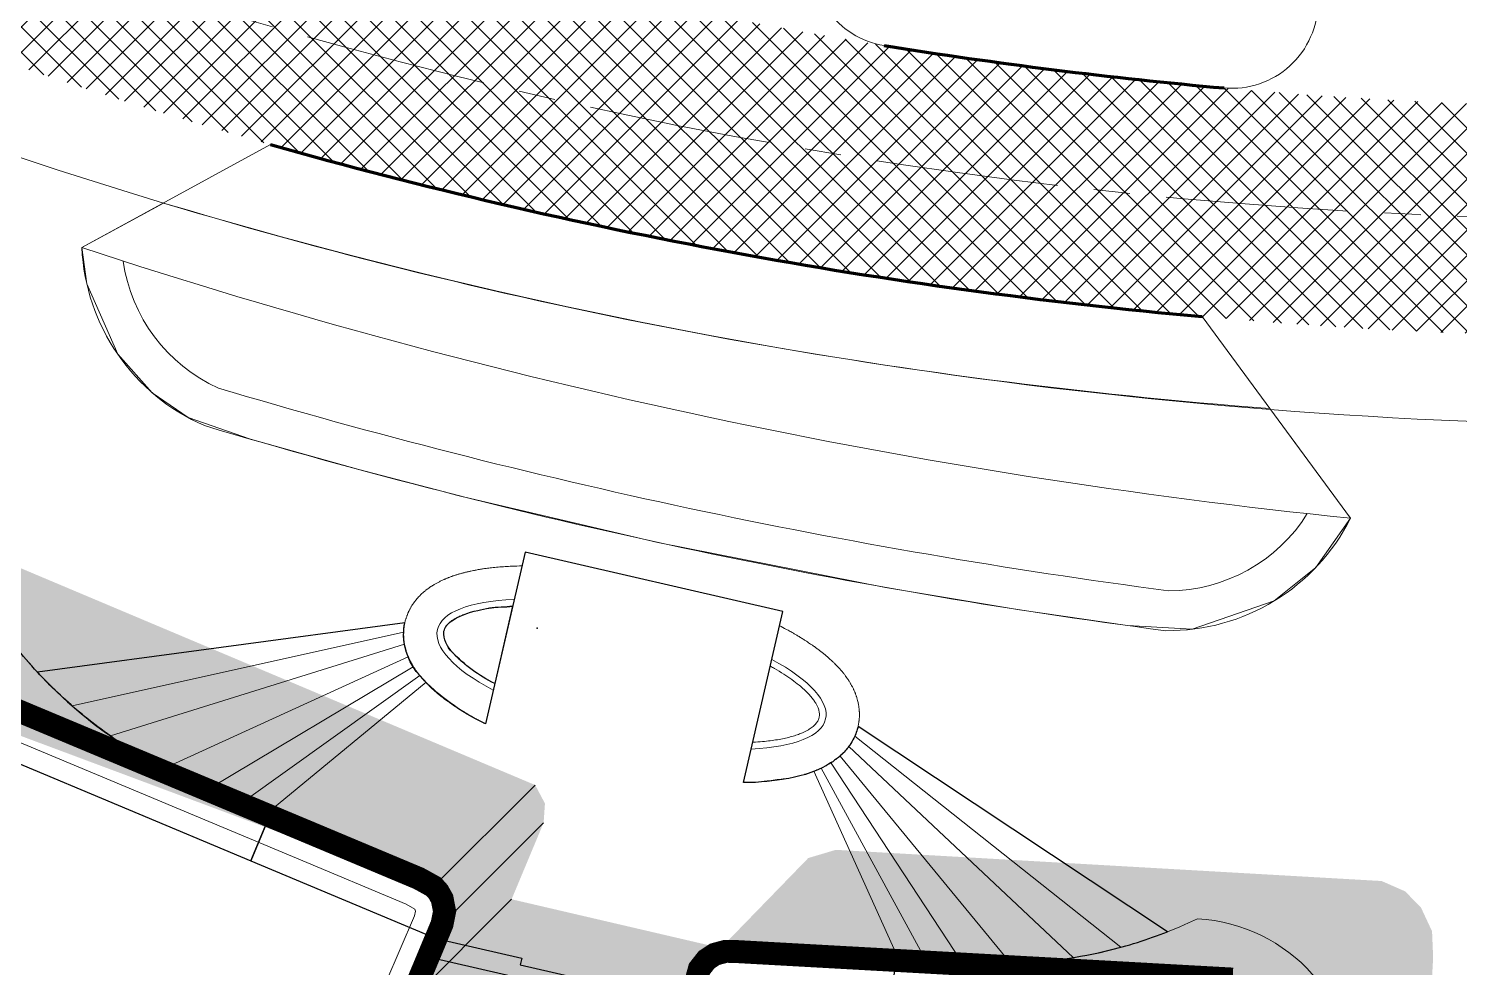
# Model space of a CAD drawing. Header units: millimetres. Extents: x 89040 to 596321, y -313033 to 2401191.
# Drawn here: x 595781.54 to 595831.39, y 1200224.22 to 1200256.94 of the extents above; entities that cross this region are included whole.
import ezdxf

# ---------------------------------------------------------------- set-up
doc = ezdxf.new("R2010")
doc.units = ezdxf.units.MM
doc.header["$MEASUREMENT"] = 0
doc.linetypes.add('CENTER', pattern=[50.8, 31.75, -6.35, 6.35, -6.35])
for name, color, linetype, lineweight in [('0-THAY2', 9, 'Continuous', 13), ('0-THAY3', 8, 'Continuous', 5), ('A210G', 6, 'Continuous', 13), ('BONGDO', 251, 'Continuous', 9), ('CONGTRINH', 7, 'Continuous', 20), ('CONGTRINH2', 30, 'Continuous', 18), ('HATCH', 8, 'Continuous', 5), ('LEDUONG', 6, 'Continuous', 20), ('LONGDUONG', 4, 'Continuous', 90), ('truc', 8, 'CENTER', 9)]:
    doc.layers.add(name, color=color, linetype=linetype, lineweight=lineweight)
doc.layers.add('DUONG NOI BO CONG TRINH', color=7, linetype='Continuous', lineweight=20, true_color=0x5e5e5e)
doc.layers.add('NOI-SUY-5', color=5, linetype='Continuous')
pattern_1 = [(45, (594650.35277, 1198136.11867), (-0.44194174, 0.44194174), []), (135, (594650.35277, 1198136.11867), (-0.44194174, -0.44194174), [])]
pattern_2 = [(45, (594650.35277, 1198136.11867), (-0.176776695, 0.176776695), []), (45, (594650.52954, 1198136.11867), (-0.176776695, 0.176776695), [0.3125, -0.0625, 0, -0.0625])]

msp = doc.modelspace()

# ---------------------------------------------------------------- hatches: boundary and pattern name
at = {"layer": 'BONGDO'}
h = msp.add_hatch(dxfattribs=at)
h.set_pattern_fill('ANSI35', color=256, style=0)
h.set_pattern_definition(pattern_2)
h.paths.add_polyline_path([(595794.829, 1200223.056), (595798.369, 1200226.596), (595799.484, 1200229.265), (595799.531, 1200229.934), (595799.19, 1200230.577), (595781.235, 1200238.147), (595779.809, 1200238.072), (595778.688, 1200237.171), (595775.835, 1200234.319), (595795.811, 1200226.858), (595796.444, 1200226.225), (595795.525, 1200225.316)])
h = msp.add_hatch(dxfattribs=at)
h.set_pattern_fill('ANSI35', color=256, style=0)
h.set_pattern_definition(pattern_2)
edge = h.paths.add_edge_path()
edge.add_line((595821.509, 1200150.21), (595825.049, 1200153.75))
edge.add_line((595825.049, 1200153.75), (595826.768, 1200184.71))
edge.add_line((595826.768, 1200184.71), (595828.265, 1200184.707))
edge.add_line((595828.265, 1200184.707), (595830.477, 1200224.563))
edge.add_line((595830.477, 1200224.563), (595830.439, 1200225.481))
edge.add_line((595830.439, 1200225.481), (595830.053, 1200226.307))
edge.add_line((595830.053, 1200226.307), (595829.501, 1200226.872))
edge.add_line((595829.501, 1200226.872), (595828.683, 1200227.232))
edge.add_line((595828.683, 1200227.232), (595809.663, 1200228.319))
edge.add_line((595809.663, 1200228.319), (595808.704, 1200228.032))
edge.add_line((595808.704, 1200228.032), (595805.449, 1200224.68))
edge.add_line((595805.449, 1200224.68), (595825.96, 1200223.332))
edge.add_line((595825.96, 1200223.332), (595826.898, 1200221.941))
edge.add_line((595826.898, 1200221.941), (595824.648, 1200181.404))
edge.add_line((595824.648, 1200181.404), (595823, 1200181.263))
edge.add_line((595823, 1200181.263), (595821.51, 1200150.235))
edge.add_line((595794.829, 1200223.056), (595798.369, 1200226.596))
edge.add_line((595798.369, 1200226.596), (595805.66, 1200224.897))
edge.add_line((595805.66, 1200224.897), (595804.779, 1200223.692))
edge.add_line((595804.779, 1200223.692), (595804.699, 1200222.247))
edge.add_line((595804.699, 1200222.247), (595804.517, 1200220.826))
edge.add_line((595804.517, 1200220.826), (595794.841, 1200223.094))
at = {"layer": 'DUONG NOI BO CONG TRINH'}
h = msp.add_hatch(dxfattribs=at)
h.set_pattern_fill('NET', color=256, scale=5, angle=45, style=0)
h.set_pattern_definition([(45, (27179.217, -3.7959), (-0.44194173824, 0.44194173824), []), (135, (27179.217, -3.7959), (-0.44194173824, -0.44194173824), [])])
h.paths.add_polyline_path([(595810.123, 1200324.61), (595818.802, 1200328.685), (595827.203, 1200327.37), (595835.494, 1200326.8), (595840.153, 1200326.791), (595843.837, 1200326.943), (595847.059, 1200327.192), (595850.902, 1200327.769), (595853.37, 1200328.893), (595855.03, 1200330.206), (595856.796, 1200332.535), (595857.598, 1200334.44), (595858.03, 1200337.348), (595857.891, 1200339.007), (595854.855, 1200346.198), (595889.036, 1200362.802), (595889.625, 1200361.584), (595891.119, 1200358.5), (595892.917, 1200355.921), (595895.26, 1200354.119), (595896.965, 1200353.369), (595898.503, 1200352.99), (595901.551, 1200352.962), (595904.467, 1200353.854), (595906.251, 1200354.96), (595908.944, 1200357.62), (595911.77, 1200360.788), (595915.395, 1200365.3), (595918.954, 1200370.336), (595921.44, 1200374.309), (595924.6, 1200380.077), (595933.106, 1200384.231), (595933.002, 1200383.359), (595933.19, 1200382.287), (595933.635, 1200381.463), (595934.155, 1200380.919), (595934.819, 1200380.623), (595932.479, 1200375.716), (595929.207, 1200369.761), (595927.618, 1200370.166), (595926.234, 1200369.828), (595925.126, 1200368.836), (595924.57, 1200367.964), (595921.499, 1200363.465), (595918.268, 1200359.227), (595915.321, 1200355.724), (595912.299, 1200352.437), (595909.522, 1200349.652), (595906.974, 1200347.275), (595905.363, 1200345.852), (595903.095, 1200342.938), (595902.19, 1200340.373), (595901.984, 1200338.358), (595902.153, 1200336.529), (595902.984, 1200333.999), (595904.046, 1200331.907), (595910.23, 1200319.036), (595920.937, 1200296.929), (595963.517, 1200209.005), (595964.859, 1200206.233), (595965.435, 1200205.255), (595967.433, 1200203.358), (595969.792, 1200202.419), (595973.137, 1200202.569), (595927.624, 1200180.423), (595930.958, 1200184.285), (595931.273, 1200187.708), (595929.936, 1200191.162), (595927.35, 1200196.502), (595906.981, 1200238.562), (595883.531, 1200286.984), (595879.829, 1200294.629), (595868.868, 1200317.263), (595867.818, 1200318.97), (595865.522, 1200321.152), (595862.63, 1200322.515), (595859.868, 1200322.904), (595856.444, 1200322.433), (595851.245, 1200321.623), (595846.743, 1200321.139), (595842.942, 1200320.886), (595837.996, 1200320.767), (595830.317, 1200321.054), (595823.012, 1200321.863), (595816.029, 1200323.137)])
edge = h.paths.add_edge_path(flags=16)
edge.add_arc((595945.729, 1200202.143), 5, 0, 360)
edge = h.paths.add_edge_path(flags=16)
edge.add_line((595892.423, 1200337.608), (595883.559, 1200355.226))
edge.add_arc((595881.772, 1200354.327), 2, 26.7099, 115.5862)
edge.add_line((595880.908, 1200356.131), (595865.119, 1200348.57))
edge.add_arc((595865.983, 1200346.766), 2, 115.5862, 205.8949)
edge.add_line((595864.183, 1200345.893), (595872.716, 1200328.317))
edge.add_arc((595874.515, 1200329.191), 2, 205.8949, 295.0033)
edge.add_line((595875.36, 1200327.378), (595891.482, 1200334.897))
edge.add_arc((595890.637, 1200336.709), 2, 295.0033, 386.7099)
edge = h.paths.add_edge_path(flags=16)
edge.add_line((595879.159, 1200320.094), (595894.891, 1200327.332))
edge.add_arc((595895.727, 1200325.515), 2, 26.5116, 114.7059, ccw=False)
edge.add_line((595897.517, 1200326.407), (595906.277, 1200308.845))
edge.add_arc((595904.488, 1200307.952), 2, -64.5442, 26.5116, ccw=False)
edge.add_line((595905.347, 1200306.146), (595889.644, 1200298.671))
edge.add_arc((595888.785, 1200300.477), 2, 206.2793, 295.4558, ccw=False)
edge.add_line((595886.991, 1200299.591), (595878.202, 1200317.391))
edge.add_arc((595879.995, 1200318.277), 2, 114.7059, 206.2793, ccw=False)
edge = h.paths.add_edge_path(flags=16)
edge.add_line((595921.213, 1200277.785), (595911.236, 1200297.638))
edge.add_arc((595909.449, 1200296.74), 2, 26.6809, 116.4493)
edge.add_line((595908.558, 1200298.531), (595893.203, 1200290.892))
edge.add_arc((595894.094, 1200289.101), 2, 116.4493, 205.2287)
edge.add_line((595892.285, 1200288.249), (595901.549, 1200268.587))
edge.add_arc((595903.358, 1200269.439), 2, 205.2287, 294.8669)
edge.add_line((595904.199, 1200267.625), (595920.267, 1200275.072))
edge.add_arc((595919.426, 1200276.886), 2, 294.8669, 386.6809)
edge = h.paths.add_edge_path(flags=16)
edge.add_line((595907.688, 1200260.473), (595923.532, 1200267.971))
edge.add_arc((595924.388, 1200266.164), 2, 26.0815, 115.3259, ccw=False)
edge.add_line((595926.184, 1200267.043), (595934.847, 1200249.346))
edge.add_arc((595933.051, 1200248.466), 2, -63.6024, 26.0815, ccw=False)
edge.add_line((595933.94, 1200246.675), (595918.199, 1200238.862))
edge.add_arc((595917.31, 1200240.653), 2, 205.9534, 296.3976, ccw=False)
edge.add_line((595915.512, 1200239.778), (595906.745, 1200257.79))
edge.add_arc((595908.543, 1200258.665), 2, 115.3259, 205.9534, ccw=False)
edge = h.paths.add_edge_path(flags=16)
edge.add_line((595933.103, 1200237.062), (595937.393, 1200239.028))
edge.add_arc((595938.226, 1200237.21), 2, 25.4103, 114.6148, ccw=False)
edge.add_line((595940.032, 1200238.068), (595944.468, 1200228.732))
edge.add_arc((595942.661, 1200227.873), 2, -65.4777, 25.4103, ccw=False)
edge.add_line((595943.491, 1200226.054), (595939.281, 1200224.133))
edge.add_arc((595938.451, 1200225.953), 2, 205.9177, 294.5223, ccw=False)
edge.add_line((595936.652, 1200225.079), (595932.137, 1200234.37))
edge.add_arc((595933.936, 1200235.244), 2, 114.6148, 205.9177, ccw=False)
edge = h.paths.add_edge_path(flags=16)
edge.add_line((595921.467, 1200231.72), (595925.892, 1200233.76))
edge.add_arc((595926.73, 1200231.944), 2, 25.3193, 114.7605, ccw=False)
edge.add_line((595928.537, 1200232.8), (595932.962, 1200223.448))
edge.add_arc((595931.154, 1200222.592), 2, -65.3469, 25.3193, ccw=False)
edge.add_line((595931.988, 1200220.775), (595927.736, 1200218.823))
edge.add_arc((595926.902, 1200220.641), 2, 206.3968, 294.6531, ccw=False)
edge.add_line((595925.111, 1200219.752), (595920.513, 1200229.014))
edge.add_arc((595922.305, 1200229.904), 2, 114.7605, 206.3968, ccw=False)
h = msp.add_hatch(dxfattribs=at)
h.set_pattern_fill('NET', color=256, scale=5, angle=45, style=0)
h.set_pattern_definition(pattern_1)
h.paths.add_polyline_path([(595890.15, 1200253.917, -0.369483), (595902.066, 1200248.71), (595889.687, 1200274.272, -0.468839), (595883.337, 1200260.271, -0.232887), (595736.031, 1200288.479), (595728, 1200284.577, 0.246189)])
h = msp.add_hatch(dxfattribs=at)
h.set_pattern_fill('NET', color=256, scale=5, angle=45, style=0)
h.set_pattern_definition(pattern_1)
edge = h.paths.add_edge_path()
edge.add_line((596165.353, 1200245.768), (596040.362, 1200181.43))
edge.add_line((596040.362, 1200181.43), (595974.446, 1200149.661))
edge.add_line((595974.446, 1200149.661), (595887.294, 1200108.94))
edge.add_line((595887.294, 1200108.94), (595863.942, 1200113.354))
edge.add_arc((595864.358, 1200115.292), 1.983, 257.8778, 442.3412)
edge.add_arc((595864.734, 1200222.915), 105.657, 262.27893, 269.9396, ccw=False)
edge.add_arc((596216.067, 1202243.378), 2156.369, 258.34308, 260.240612, ccw=False)
edge.add_arc((595818.463, 1200314.059), 186.507, 243.92541, 258.2148, ccw=False)
edge.add_arc((595793.604, 1200256.652), 124.05, 222.23891, 242.58416, ccw=False)
edge.add_arc((595887.008, 1200328.605), 241.757, 211.50089, 219.98234, ccw=False)
edge.add_line((595680.878, 1200202.284), (595666.761, 1200228.393))
edge.add_line((595666.761, 1200228.393), (595664.496, 1200232.804))
edge.add_arc((595663.597, 1200232.341), 1.011, 27.2289, 110.4667)
edge.add_line((595663.244, 1200233.288), (595673.382, 1200238.483))
edge.add_line((595673.382, 1200238.483), (595688.196, 1200210.579))
edge.add_arc((595803.576, 1200269.622), 129.609, 207.10039, 242.78015)
edge.add_arc((595807.447, 1200286.971), 146.876, 244.5331, 253.6876)
edge.add_arc((595845.587, 1200416.237), 281.651, 253.62705, 259.19977)
edge.add_arc((597202.606, 1207447.901), 7443.061, 259.0816023, 259.4924602)
edge.add_arc((595864.27, 1200224.18), 96.42, 258.6246, 286.48635)
edge.add_line((595891.633, 1200131.723), (595943.935, 1200152.671))
edge.add_line((595943.935, 1200152.671), (595986.407, 1200170.83))
edge.add_line((595986.407, 1200170.83), (596070.225, 1200211.993))
edge.add_line((596070.225, 1200211.993), (596143.05, 1200249.769))
edge.add_line((596143.05, 1200249.769), (596153.195, 1200255.031))
edge.add_arc((596124.823, 1200204.218), 58.198, 45.7107, 60.82278, ccw=False)
h = msp.add_hatch(dxfattribs=at)
h.set_pattern_fill('NET', color=256, scale=5, angle=45, style=0)
h.set_pattern_definition(pattern_1)
edge = h.paths.add_edge_path()
edge.add_line((595482.027, 1199936.586), (595489.812, 1199920.147))
edge.add_line((595489.812, 1199920.147), (595729.287, 1200033.558))
edge.add_line((595729.287, 1200033.558), (595855.807, 1200094.029))
edge.add_line((595855.807, 1200094.029), (595831.679, 1200098.08))
edge.add_line((595831.679, 1200098.08), (595523.415, 1199952.141))
edge.add_line((595523.415, 1199952.141), (595523.415, 1199952.141))
edge.add_line((595523.415, 1199952.141), (595541.15, 1199975.832))
edge.add_arc((594769.544, 1200489.235), 926.8, 326.361422, 329.116358)
edge.add_arc((595649.456, 1199996.741), 86.169, 139.50031, 168.77722, ccw=False)
edge.add_arc((595652.487, 1199986.612), 95.225, 115.6438, 136.04839, ccw=False)
edge.add_arc((596046.758, 1199057.649), 1104.301, 110.896132, 113.225474, ccw=False)
edge.add_arc((595625.821, 1200164.41), 79.819, 289.81722, 314.50721)
edge.add_arc((595653.847, 1200130.479), 36.174, 320.535, 382.7546)
edge.add_arc((594454.755, 1199577.25), 1356.714, 24.713664, 27.902559)
edge.add_line((595653.744, 1200212.151), (595647.595, 1200224.121))
edge.add_line((595647.595, 1200224.121), (595647.017, 1200224.698))
edge.add_line((595647.017, 1200224.698), (595637.799, 1200220.211))
edge.add_line((595637.799, 1200220.211), (595651.777, 1200193.001))
edge.add_line((595651.777, 1200193.001), (595675.307, 1200146.414))
edge.add_arc((595651.089, 1200130.99), 28.713, -73.8459, 32.4921, ccw=False)
edge.add_arc((595526.663, 1200367.983), 295.858, 287.33368, 296.58726, ccw=False)
edge.add_arc((595652.858, 1199985.861), 106.713, 110.88835, 154.93054)
edge.add_line((595556.198, 1200031.078), (595534.445, 1199989.519))
edge.add_arc((595437.638, 1200033.165), 106.192, 305.29908, 335.73176, ccw=False)
edge.add_arc((595117.459, 1200580.433), 739.897, 299.520029, 301.042044, ccw=False)

# ---------------------------------------------------------------- linework, layer by layer
at = {"layer": '0-THAY2'}
for centre, radius, start, end in [((595793.725, 1200245.525), 16.199, 218.7202, 256.8564), ((595815.329, 1200240.552), 16.199, 257.2169, 295.3531), ((595821.944, 1200220.123), 5.8, 356.8227, 86.8227)]:
    msp.add_arc(centre, radius, start, end, dxfattribs=at)
at = {"layer": '0-THAY2', "color": 5, "extrusion": (0, 0, -1)}
for start_param, end_param in [(5.431728, 7.134643), (8.58853, 10.261026)]:
    msp.add_ellipse((595802.547, 1200234.436), major_axis=(-6.763, 1.557), ratio=0.311152, start_param=start_param, end_param=end_param, dxfattribs=at)
at = {"layer": '0-THAY2', "color": 5}
for points, knots in [([(595797.458, 1200232.711), (595797.451, 1200232.715), (595797.444, 1200232.718), (595797.392, 1200232.745), (595797.348, 1200232.767), (595797.259, 1200232.814), (595797.213, 1200232.838), (595797.124, 1200232.886), (595797.08, 1200232.91), (595796.991, 1200232.959), (595796.947, 1200232.984), (595796.86, 1200233.034), (595796.816, 1200233.059), (595796.731, 1200233.11), (595796.689, 1200233.135), (595796.607, 1200233.186), (595796.566, 1200233.211), (595796.445, 1200233.288), (595796.366, 1200233.34), (595796.265, 1200233.41), (595796.241, 1200233.426), (595796.197, 1200233.457), (595796.178, 1200233.471), (595796.139, 1200233.498), (595796.12, 1200233.512), (595796.079, 1200233.542), (595796.057, 1200233.558), (595796.017, 1200233.589), (595795.998, 1200233.603), (595795.947, 1200233.642), (595795.915, 1200233.667), (595795.867, 1200233.706), (595795.851, 1200233.719), (595795.824, 1200233.741), (595795.812, 1200233.75), (595795.79, 1200233.768), (595795.779, 1200233.777), (595795.747, 1200233.805), (595795.725, 1200233.824), (595795.691, 1200233.853), (595795.678, 1200233.864), (595795.655, 1200233.885), (595795.644, 1200233.894), (595795.623, 1200233.913), (595795.613, 1200233.923), (595795.582, 1200233.951), (595795.561, 1200233.97), (595795.529, 1200234.001), (595795.518, 1200234.012), (595795.495, 1200234.034), (595795.483, 1200234.045), (595795.449, 1200234.079), (595795.426, 1200234.102), (595795.395, 1200234.134), (595795.386, 1200234.144), (595795.369, 1200234.162), (595795.36, 1200234.172), (595795.334, 1200234.2), (595795.316, 1200234.219), (595795.288, 1200234.25), (595795.277, 1200234.263), (595795.255, 1200234.288), (595795.245, 1200234.3), (595795.222, 1200234.327), (595795.209, 1200234.342), (595795.19, 1200234.366), (595795.183, 1200234.375), (595795.16, 1200234.402), (595795.146, 1200234.421), (595795.117, 1200234.459), (595795.102, 1200234.478), (595795.076, 1200234.513), (595795.065, 1200234.529), (595795.043, 1200234.56), (595795.032, 1200234.576), (595795.011, 1200234.606), (595795.002, 1200234.62), (595794.983, 1200234.649), (595794.974, 1200234.663), (595794.957, 1200234.691), (595794.948, 1200234.705), (595794.933, 1200234.73), (595794.927, 1200234.74), (595794.914, 1200234.762), (595794.908, 1200234.773), (595794.889, 1200234.806), (595794.877, 1200234.828), (595794.861, 1200234.858), (595794.857, 1200234.865), (595794.849, 1200234.881), (595794.845, 1200234.888), (595794.834, 1200234.911), (595794.826, 1200234.927), (595794.811, 1200234.958), (595794.804, 1200234.974), (595794.789, 1200235.006), (595794.782, 1200235.023), (595794.769, 1200235.053), (595794.764, 1200235.067), (595794.752, 1200235.095), (595794.747, 1200235.109), (595794.735, 1200235.141), (595794.728, 1200235.159), (595794.717, 1200235.191), (595794.712, 1200235.206), (595794.703, 1200235.235), (595794.698, 1200235.249), (595794.685, 1200235.293), (595794.677, 1200235.323), (595794.661, 1200235.383), (595794.654, 1200235.413), (595794.642, 1200235.474), (595794.636, 1200235.506), (595794.629, 1200235.548), (595794.628, 1200235.558), (595794.624, 1200235.58), (595794.623, 1200235.591), (595794.62, 1200235.615), (595794.618, 1200235.628), (595794.616, 1200235.653), (595794.615, 1200235.663), (595794.613, 1200235.685), (595794.612, 1200235.696), (595794.611, 1200235.72), (595794.61, 1200235.733), (595794.609, 1200235.757), (595794.608, 1200235.768), (595794.607, 1200235.805), (595794.607, 1200235.831), (595794.607, 1200235.869), (595794.607, 1200235.881), (595794.608, 1200235.905), (595794.608, 1200235.917), (595794.61, 1200235.94), (595794.61, 1200235.952), (595794.612, 1200235.976), (595794.613, 1200235.988), (595794.615, 1200236.011), (595794.616, 1200236.023), (595794.619, 1200236.047), (595794.62, 1200236.059), (595794.623, 1200236.08), (595794.624, 1200236.088), (595794.626, 1200236.105), (595794.627, 1200236.113), (595794.631, 1200236.138), (595794.634, 1200236.155), (595794.638, 1200236.179), (595794.64, 1200236.186), (595794.642, 1200236.199), (595794.643, 1200236.205), (595794.646, 1200236.217), (595794.647, 1200236.223), (595794.65, 1200236.237), (595794.652, 1200236.245), (595794.654, 1200236.253), (595794.657, 1200236.269), (595794.661, 1200236.285), (595794.671, 1200236.321), (595794.676, 1200236.341), (595794.684, 1200236.369), (595794.687, 1200236.377), (595794.692, 1200236.392), (595794.694, 1200236.4), (595794.702, 1200236.424), (595794.707, 1200236.439), (595794.717, 1200236.466), (595794.721, 1200236.478), (595794.735, 1200236.514), (595794.744, 1200236.538), (595794.758, 1200236.571), (595794.763, 1200236.581), (595794.772, 1200236.602), (595794.776, 1200236.612), (595794.791, 1200236.642), (595794.8, 1200236.662), (595794.817, 1200236.695), (595794.825, 1200236.709), (595794.839, 1200236.736), (595794.847, 1200236.749), (595794.86, 1200236.773), (595794.866, 1200236.782), (595794.887, 1200236.817), (595794.902, 1200236.842), (595794.925, 1200236.877), (595794.933, 1200236.887), (595794.947, 1200236.908), (595794.954, 1200236.919), (595794.977, 1200236.95), (595794.992, 1200236.97), (595795.019, 1200237.005), (595795.032, 1200237.021), (595795.081, 1200237.081), (595795.12, 1200237.123), (595795.172, 1200237.177), (595795.185, 1200237.19), (595795.214, 1200237.218), (595795.23, 1200237.234), (595795.262, 1200237.263), (595795.278, 1200237.278), (595795.308, 1200237.304), (595795.32, 1200237.314), (595795.344, 1200237.334), (595795.354, 1200237.342), (595795.375, 1200237.359), (595795.386, 1200237.368), (595795.406, 1200237.383), (595795.415, 1200237.391), (595795.444, 1200237.412), (595795.463, 1200237.426), (595795.495, 1200237.449), (595795.508, 1200237.458), (595795.534, 1200237.476), (595795.547, 1200237.485), (595795.569, 1200237.5), (595795.579, 1200237.506), (595795.598, 1200237.518), (595795.607, 1200237.524), (595795.635, 1200237.542), (595795.654, 1200237.553), (595795.702, 1200237.582), (595795.731, 1200237.598), (595795.776, 1200237.623), (595795.791, 1200237.631), (595795.822, 1200237.647), (595795.837, 1200237.655), (595795.87, 1200237.672), (595795.888, 1200237.681), (595795.942, 1200237.707), (595795.978, 1200237.724), (595796.027, 1200237.746), (595796.039, 1200237.751), (595796.064, 1200237.762), (595796.076, 1200237.767), (595796.104, 1200237.779), (595796.12, 1200237.785), (595796.149, 1200237.797), (595796.161, 1200237.802), (595796.187, 1200237.812), (595796.2, 1200237.817), (595796.23, 1200237.828), (595796.247, 1200237.834), (595796.277, 1200237.845), (595796.291, 1200237.85), (595796.319, 1200237.86), (595796.333, 1200237.865), (595796.364, 1200237.875), (595796.382, 1200237.881), (595796.412, 1200237.891), (595796.426, 1200237.896), (595796.452, 1200237.904), (595796.466, 1200237.908), (595796.497, 1200237.918), (595796.515, 1200237.923), (595796.55, 1200237.934), (595796.566, 1200237.938), (595796.598, 1200237.947), (595796.615, 1200237.952), (595796.649, 1200237.961), (595796.667, 1200237.966), (595796.703, 1200237.976), (595796.722, 1200237.98), (595796.777, 1200237.994), (595796.813, 1200238.003), (595796.867, 1200238.015), (595796.883, 1200238.019), (595796.915, 1200238.026), (595796.931, 1200238.03), (595796.979, 1200238.04), (595797.012, 1200238.047), (595797.064, 1200238.057), (595797.084, 1200238.061), (595797.124, 1200238.068), (595797.144, 1200238.072), (595797.192, 1200238.08), (595797.22, 1200238.085), (595797.271, 1200238.094), (595797.293, 1200238.097), (595797.338, 1200238.104), (595797.36, 1200238.108), (595797.414, 1200238.116), (595797.446, 1200238.12), (595797.542, 1200238.133), (595797.606, 1200238.141), (595797.71, 1200238.153), (595797.748, 1200238.157), (595797.825, 1200238.165), (595797.864, 1200238.168), (595797.982, 1200238.179), (595798.061, 1200238.185), (595798.221, 1200238.195), (595798.302, 1200238.199), (595798.496, 1200238.207), (595798.609, 1200238.211), (595798.724, 1200238.212)], [5.379945, 5.379945, 5.379945, 5.379945, 5.383863, 5.383863, 5.408174, 5.408174, 5.433545, 5.433545, 5.458915, 5.458915, 5.484827, 5.484827, 5.510739, 5.510739, 5.536394, 5.536394, 5.562049, 5.562049, 5.613359, 5.613359, 5.629581, 5.629581, 5.642876, 5.642876, 5.65617, 5.65617, 5.671668, 5.671668, 5.68496, 5.68496, 5.708614, 5.708614, 5.72056, 5.72056, 5.728949, 5.728949, 5.737339, 5.737339, 5.754118, 5.754118, 5.764102, 5.764102, 5.772513, 5.772513, 5.780923, 5.780923, 5.797744, 5.797744, 5.807454, 5.807454, 5.817163, 5.817163, 5.836581, 5.836581, 5.844404, 5.844404, 5.852227, 5.852227, 5.867873, 5.867873, 5.878029, 5.878029, 5.888185, 5.888185, 5.899807, 5.899807, 5.907028, 5.907028, 5.92147, 5.92147, 5.936275, 5.936275, 5.94805, 5.94805, 5.959826, 5.959826, 5.970144, 5.970144, 5.980463, 5.980463, 5.990251, 5.990251, 5.9978, 5.9978, 6.005349, 6.005349, 6.020447, 6.020447, 6.025508, 6.025508, 6.03057, 6.03057, 6.040693, 6.040693, 6.051056, 6.051056, 6.06142, 6.06142, 6.070162, 6.070162, 6.078905, 6.078905, 6.089736, 6.089736, 6.098309, 6.098309, 6.106882, 6.106882, 6.124029, 6.124029, 6.141175, 6.141175, 6.158321, 6.158321, 6.164159, 6.164159, 6.169996, 6.169996, 6.177199, 6.177199, 6.182923, 6.182923, 6.188646, 6.188646, 6.195521, 6.195521, 6.201323, 6.201323, 6.215029, 6.215029, 6.221127, 6.221127, 6.227226, 6.227226, 6.233366, 6.233366, 6.239452, 6.239452, 6.245538, 6.245538, 6.251799, 6.251799, 6.256102, 6.256102, 6.260404, 6.260404, 6.269009, 6.269009, 6.272879, 6.272879, 6.275921, 6.275921, 6.278964, 6.278964, 6.283185, 6.283185, 6.283185, 6.291562, 6.291562, 6.302188, 6.302188, 6.30637, 6.30637, 6.310551, 6.310551, 6.318914, 6.318914, 6.325429, 6.325429, 6.338476, 6.338476, 6.344232, 6.344232, 6.349989, 6.349989, 6.361502, 6.361502, 6.369601, 6.369601, 6.3777, 6.3777, 6.383704, 6.383704, 6.399178, 6.399178, 6.406062, 6.406062, 6.412945, 6.412945, 6.426713, 6.426713, 6.437417, 6.437417, 6.469568, 6.469568, 6.479963, 6.479963, 6.492535, 6.492535, 6.505215, 6.505215, 6.515071, 6.515071, 6.522957, 6.522957, 6.530843, 6.530843, 6.537907, 6.537907, 6.552035, 6.552035, 6.56151, 6.56151, 6.570985, 6.570985, 6.57769, 6.57769, 6.584395, 6.584395, 6.597805, 6.597805, 6.618313, 6.618313, 6.62891, 6.62891, 6.639507, 6.639507, 6.651715, 6.651715, 6.676131, 6.676131, 6.684349, 6.684349, 6.692567, 6.692567, 6.702985, 6.702985, 6.711419, 6.711419, 6.719854, 6.719854, 6.730791, 6.730791, 6.739711, 6.739711, 6.74863, 6.74863, 6.759723, 6.759723, 6.768146, 6.768146, 6.77657, 6.77657, 6.787871, 6.787871, 6.797908, 6.797908, 6.807944, 6.807944, 6.819023, 6.819023, 6.830102, 6.830102, 6.852259, 6.852259, 6.861783, 6.861783, 6.871306, 6.871306, 6.890353, 6.890353, 6.901772, 6.901772, 6.91319, 6.91319, 6.929318, 6.929318, 6.9419, 6.9419, 6.954481, 6.954481, 6.972032, 6.972032, 7.007133, 7.007133, 7.027689, 7.027689, 7.048245, 7.048245, 7.089357, 7.089357, 7.130469, 7.130469, 7.186425, 7.186425, 7.186425, 7.186425]), ([(595797.781, 1200234.113), (595797.674, 1200234.171), (595797.572, 1200234.23), (595797.359, 1200234.356), (595797.251, 1200234.424), (595797.046, 1200234.56), (595796.95, 1200234.628), (595796.788, 1200234.75), (595796.72, 1200234.805), (595796.593, 1200234.913), (595796.534, 1200234.966), (595796.425, 1200235.071), (595796.375, 1200235.123), (595796.295, 1200235.213), (595796.263, 1200235.252), (595796.205, 1200235.327), (595796.178, 1200235.365), (595796.131, 1200235.437), (595796.111, 1200235.472), (595796.079, 1200235.533), (595796.066, 1200235.56), (595796.045, 1200235.611), (595796.036, 1200235.636), (595796.021, 1200235.684), (595796.015, 1200235.707), (595796.006, 1200235.752), (595796.003, 1200235.774), (595795.999, 1200235.812), (595795.999, 1200235.829), (595795.999, 1200235.861), (595796, 1200235.877), (595796.004, 1200235.909), (595796.006, 1200235.924), (595796.01, 1200235.94), (595796.01, 1200235.94), (595796.01, 1200235.941), (595796.014, 1200235.957), (595796.019, 1200235.973), (595796.03, 1200236.006), (595796.037, 1200236.022), (595796.053, 1200236.054), (595796.062, 1200236.071), (595796.082, 1200236.103), (595796.094, 1200236.119), (595796.119, 1200236.152), (595796.133, 1200236.168), (595796.164, 1200236.201), (595796.181, 1200236.218), (595796.218, 1200236.251), (595796.238, 1200236.267), (595796.28, 1200236.3), (595796.303, 1200236.316), (595796.352, 1200236.348), (595796.378, 1200236.364), (595796.432, 1200236.396), (595796.461, 1200236.411), (595796.535, 1200236.448), (595796.581, 1200236.469), (595796.68, 1200236.51), (595796.732, 1200236.53), (595796.843, 1200236.568), (595796.901, 1200236.586), (595797.022, 1200236.621), (595797.086, 1200236.637), (595797.218, 1200236.668), (595797.287, 1200236.682), (595797.429, 1200236.709), (595797.503, 1200236.722), (595797.691, 1200236.75), (595797.809, 1200236.764), (595798.054, 1200236.789), (595798.181, 1200236.798), (595798.342, 1200236.807), (595798.372, 1200236.809), (595798.401, 1200236.81)], [5.443743, 5.443743, 5.443743, 5.443743, 5.513158, 5.513158, 5.593932, 5.593932, 5.674707, 5.674707, 5.740209, 5.740209, 5.805712, 5.805712, 5.871214, 5.871214, 5.921791, 5.921791, 5.972368, 5.972368, 6.022945, 6.022945, 6.062989, 6.062989, 6.103032, 6.103032, 6.143076, 6.143076, 6.18312, 6.18312, 6.216066, 6.216066, 6.249012, 6.249012, 6.281958, 6.281958, 6.283185, 6.283185, 6.283185, 6.319145, 6.319145, 6.355104, 6.355104, 6.391064, 6.391064, 6.427024, 6.427024, 6.462983, 6.462983, 6.498943, 6.498943, 6.534902, 6.534902, 6.570862, 6.570862, 6.606821, 6.606821, 6.642781, 6.642781, 6.69442, 6.69442, 6.746059, 6.746059, 6.797698, 6.797698, 6.849337, 6.849337, 6.900976, 6.900976, 6.952615, 6.952615, 7.029043, 7.029043, 7.10547, 7.10547, 7.122628, 7.122628, 7.122628, 7.122628]), ([(595807.709, 1200236.124), (595807.724, 1200236.116), (595807.74, 1200236.108), (595807.839, 1200236.057), (595807.921, 1200236.013), (595808.049, 1200235.943), (595808.096, 1200235.917), (595808.173, 1200235.873), (595808.203, 1200235.856), (595808.264, 1200235.821), (595808.294, 1200235.803), (595808.363, 1200235.762), (595808.402, 1200235.739), (595808.478, 1200235.692), (595808.516, 1200235.668), (595808.585, 1200235.625), (595808.615, 1200235.605), (595808.669, 1200235.57), (595808.693, 1200235.554), (595808.741, 1200235.523), (595808.764, 1200235.507), (595808.814, 1200235.473), (595808.841, 1200235.454), (595808.884, 1200235.424), (595808.901, 1200235.412), (595808.935, 1200235.388), (595808.952, 1200235.376), (595809.002, 1200235.339), (595809.035, 1200235.315), (595809.083, 1200235.279), (595809.098, 1200235.268), (595809.128, 1200235.245), (595809.143, 1200235.233), (595809.187, 1200235.199), (595809.216, 1200235.176), (595809.257, 1200235.142), (595809.27, 1200235.131), (595809.296, 1200235.11), (595809.309, 1200235.099), (595809.348, 1200235.067), (595809.373, 1200235.045), (595809.415, 1200235.009), (595809.432, 1200234.994), (595809.465, 1200234.964), (595809.482, 1200234.949), (595809.515, 1200234.918), (595809.532, 1200234.903), (595809.559, 1200234.877), (595809.57, 1200234.866), (595809.592, 1200234.845), (595809.603, 1200234.834), (595809.636, 1200234.802), (595809.657, 1200234.781), (595809.686, 1200234.751), (595809.693, 1200234.744), (595809.708, 1200234.728), (595809.715, 1200234.721), (595809.737, 1200234.698), (595809.751, 1200234.682), (595809.775, 1200234.656), (595809.785, 1200234.646), (595809.802, 1200234.626), (595809.809, 1200234.618), (595809.824, 1200234.601), (595809.832, 1200234.592), (595809.854, 1200234.566), (595809.869, 1200234.549), (595809.892, 1200234.522), (595809.899, 1200234.512), (595809.913, 1200234.496), (595809.918, 1200234.489), (595809.929, 1200234.475), (595809.935, 1200234.468), (595809.951, 1200234.448), (595809.962, 1200234.434), (595809.981, 1200234.409), (595809.989, 1200234.398), (595810.003, 1200234.379), (595810.008, 1200234.372), (595810.019, 1200234.357), (595810.025, 1200234.349), (595810.041, 1200234.326), (595810.052, 1200234.311), (595810.069, 1200234.286), (595810.075, 1200234.277), (595810.089, 1200234.256), (595810.096, 1200234.246), (595810.11, 1200234.224), (595810.117, 1200234.213), (595810.132, 1200234.189), (595810.14, 1200234.177), (595810.156, 1200234.151), (595810.163, 1200234.138), (595810.178, 1200234.113), (595810.186, 1200234.1), (595810.201, 1200234.073), (595810.208, 1200234.06), (595810.22, 1200234.039), (595810.224, 1200234.031), (595810.236, 1200234.007), (595810.245, 1200233.992), (595810.261, 1200233.96), (595810.269, 1200233.944), (595810.282, 1200233.916), (595810.287, 1200233.904), (595810.298, 1200233.88), (595810.304, 1200233.868), (595810.315, 1200233.842), (595810.321, 1200233.827), (595810.332, 1200233.802), (595810.336, 1200233.791), (595810.345, 1200233.769), (595810.349, 1200233.759), (595810.359, 1200233.732), (595810.365, 1200233.716), (595810.375, 1200233.686), (595810.38, 1200233.672), (595810.389, 1200233.643), (595810.394, 1200233.629), (595810.407, 1200233.586), (595810.415, 1200233.557), (595810.429, 1200233.505), (595810.434, 1200233.482), (595810.444, 1200233.438), (595810.449, 1200233.417), (595810.457, 1200233.375), (595810.46, 1200233.354), (595810.467, 1200233.312), (595810.47, 1200233.291), (595810.474, 1200233.256), (595810.476, 1200233.242), (595810.478, 1200233.218), (595810.479, 1200233.207), (595810.481, 1200233.184), (595810.482, 1200233.173), (595810.484, 1200233.15), (595810.484, 1200233.137), (595810.485, 1200233.116), (595810.486, 1200233.108), (595810.486, 1200233.091), (595810.487, 1200233.083), (595810.487, 1200233.058), (595810.487, 1200233.042), (595810.487, 1200233.011), (595810.487, 1200232.996), (595810.486, 1200232.967), (595810.486, 1200232.952), (595810.483, 1200232.909), (595810.481, 1200232.879), (595810.477, 1200232.837), (595810.475, 1200232.824), (595810.473, 1200232.803), (595810.472, 1200232.794), (595810.47, 1200232.779), (595810.469, 1200232.771), (595810.466, 1200232.756), (595810.465, 1200232.749), (595810.462, 1200232.727), (595810.459, 1200232.712), (595810.455, 1200232.689), (595810.453, 1200232.68), (595810.448, 1200232.655), (595810.445, 1200232.638), (595810.437, 1200232.605), (595810.433, 1200232.588), (595810.427, 1200232.564), (595810.425, 1200232.556), (595810.42, 1200232.54), (595810.418, 1200232.533), (595810.412, 1200232.509), (595810.407, 1200232.494), (595810.399, 1200232.47), (595810.396, 1200232.461), (595810.39, 1200232.443), (595810.387, 1200232.434), (595810.378, 1200232.408), (595810.372, 1200232.39), (595810.362, 1200232.364), (595810.358, 1200232.356), (595810.348, 1200232.33), (595810.341, 1200232.313), (595810.327, 1200232.28), (595810.319, 1200232.263), (595810.306, 1200232.236), (595810.3, 1200232.224), (595810.289, 1200232.201), (595810.283, 1200232.19), (595810.273, 1200232.169), (595810.268, 1200232.16), (595810.259, 1200232.144), (595810.255, 1200232.136), (595810.246, 1200232.121), (595810.242, 1200232.113), (595810.229, 1200232.09), (595810.22, 1200232.075), (595810.206, 1200232.053), (595810.201, 1200232.044), (595810.19, 1200232.028), (595810.185, 1200232.02), (595810.17, 1200231.996), (595810.159, 1200231.981), (595810.132, 1200231.943), (595810.116, 1200231.921), (595810.087, 1200231.882), (595810.074, 1200231.866), (595810.048, 1200231.834), (595810.035, 1200231.818), (595809.983, 1200231.758), (595809.943, 1200231.715), (595809.89, 1200231.662), (595809.877, 1200231.65), (595809.851, 1200231.626), (595809.839, 1200231.614), (595809.814, 1200231.593), (595809.803, 1200231.583), (595809.78, 1200231.563), (595809.769, 1200231.554), (595809.735, 1200231.525), (595809.712, 1200231.507), (595809.674, 1200231.478), (595809.66, 1200231.467), (595809.631, 1200231.445), (595809.615, 1200231.434), (595809.589, 1200231.416), (595809.578, 1200231.408), (595809.55, 1200231.389), (595809.533, 1200231.378), (595809.507, 1200231.361), (595809.498, 1200231.355), (595809.481, 1200231.344), (595809.473, 1200231.339), (595809.457, 1200231.329), (595809.449, 1200231.324), (595809.425, 1200231.309), (595809.408, 1200231.3), (595809.377, 1200231.282), (595809.362, 1200231.273), (595809.332, 1200231.256), (595809.316, 1200231.248), (595809.271, 1200231.224), (595809.24, 1200231.208), (595809.194, 1200231.185), (595809.178, 1200231.177), (595809.147, 1200231.163), (595809.131, 1200231.155), (595809.1, 1200231.141), (595809.084, 1200231.134), (595809.055, 1200231.121), (595809.041, 1200231.115), (595809.015, 1200231.104), (595809.003, 1200231.099), (595808.979, 1200231.089), (595808.967, 1200231.084), (595808.94, 1200231.073), (595808.924, 1200231.067), (595808.896, 1200231.056), (595808.883, 1200231.051), (595808.857, 1200231.041), (595808.844, 1200231.036), (595808.814, 1200231.026), (595808.798, 1200231.02), (595808.769, 1200231.01), (595808.756, 1200231.005), (595808.732, 1200230.997), (595808.719, 1200230.993), (595808.689, 1200230.983), (595808.671, 1200230.977), (595808.64, 1200230.967), (595808.626, 1200230.963), (595808.598, 1200230.954), (595808.584, 1200230.95), (595808.552, 1200230.941), (595808.534, 1200230.935), (595808.503, 1200230.927), (595808.49, 1200230.923), (595808.464, 1200230.916), (595808.45, 1200230.912), (595808.41, 1200230.901), (595808.384, 1200230.894), (595808.338, 1200230.883), (595808.319, 1200230.878), (595808.281, 1200230.869), (595808.262, 1200230.864), (595808.217, 1200230.854), (595808.192, 1200230.849), (595808.146, 1200230.839), (595808.125, 1200230.834), (595808.084, 1200230.826), (595808.063, 1200230.821), (595808.015, 1200230.812), (595807.989, 1200230.807), (595807.941, 1200230.798), (595807.92, 1200230.795), (595807.878, 1200230.787), (595807.857, 1200230.784), (595807.807, 1200230.775), (595807.778, 1200230.771), (595807.69, 1200230.757), (595807.631, 1200230.749), (595807.541, 1200230.737), (595807.51, 1200230.733), (595807.449, 1200230.726), (595807.418, 1200230.723), (595807.345, 1200230.715), (595807.303, 1200230.71), (595807.219, 1200230.702), (595807.176, 1200230.699), (595807.098, 1200230.692), (595807.062, 1200230.69), (595806.991, 1200230.685), (595806.956, 1200230.682), (595806.848, 1200230.676), (595806.775, 1200230.672), (595806.619, 1200230.665), (595806.536, 1200230.663), (595806.451, 1200230.661)], [8.534766, 8.534766, 8.534766, 8.534766, 8.543422, 8.543422, 8.589554, 8.589554, 8.616897, 8.616897, 8.634945, 8.634945, 8.652993, 8.652993, 8.676743, 8.676743, 8.700493, 8.700493, 8.720023, 8.720023, 8.735544, 8.735544, 8.751065, 8.751065, 8.76894, 8.76894, 8.780562, 8.780562, 8.792184, 8.792184, 8.815429, 8.815429, 8.826169, 8.826169, 8.836909, 8.836909, 8.85839, 8.85839, 8.868202, 8.868202, 8.878013, 8.878013, 8.897636, 8.897636, 8.910974, 8.910974, 8.924311, 8.924311, 8.937976, 8.937976, 8.947181, 8.947181, 8.956385, 8.956385, 8.974794, 8.974794, 8.981233, 8.981233, 8.987672, 8.987672, 9.000549, 9.000549, 9.009267, 9.009267, 9.016263, 9.016263, 9.023259, 9.023259, 9.037252, 9.037252, 9.044774, 9.044774, 9.050171, 9.050171, 9.055567, 9.055567, 9.066361, 9.066361, 9.07472, 9.07472, 9.08045, 9.08045, 9.086179, 9.086179, 9.097639, 9.097639, 9.10454, 9.10454, 9.11239, 9.11239, 9.12024, 9.12024, 9.129287, 9.129287, 9.138255, 9.138255, 9.147222, 9.147222, 9.156405, 9.156405, 9.161689, 9.161689, 9.172257, 9.172257, 9.182825, 9.182825, 9.190458, 9.190458, 9.198091, 9.198091, 9.20724, 9.20724, 9.213935, 9.213935, 9.220631, 9.220631, 9.230365, 9.230365, 9.238786, 9.238786, 9.247207, 9.247207, 9.264049, 9.264049, 9.277096, 9.277096, 9.288664, 9.288664, 9.300232, 9.300232, 9.3118, 9.3118, 9.319053, 9.319053, 9.324917, 9.324917, 9.330781, 9.330781, 9.337505, 9.337505, 9.341803, 9.341803, 9.346102, 9.346102, 9.354699, 9.354699, 9.362247, 9.362247, 9.369796, 9.369796, 9.384893, 9.384893, 9.391529, 9.391529, 9.395906, 9.395906, 9.399724, 9.399724, 9.403542, 9.403542, 9.411178, 9.411178, 9.415562, 9.415562, 9.424329, 9.424329, 9.433096, 9.433096, 9.4372, 9.4372, 9.441304, 9.441304, 9.449512, 9.449512, 9.454308, 9.454308, 9.459104, 9.459104, 9.468696, 9.468696, 9.473389, 9.473389, 9.482776, 9.482776, 9.492162, 9.492162, 9.498824, 9.498824, 9.505485, 9.505485, 9.510815, 9.510815, 9.51542, 9.51542, 9.520025, 9.520025, 9.529235, 9.529235, 9.53432, 9.53432, 9.539405, 9.539405, 9.549575, 9.549575, 9.564396, 9.564396, 9.575829, 9.575829, 9.587261, 9.587261, 9.619952, 9.619952, 9.630004, 9.630004, 9.640057, 9.640057, 9.648746, 9.648746, 9.657434, 9.657434, 9.674812, 9.674812, 9.685228, 9.685228, 9.696601, 9.696601, 9.704431, 9.704431, 9.716892, 9.716892, 9.72323, 9.72323, 9.728993, 9.728993, 9.734755, 9.734755, 9.746281, 9.746281, 9.75682, 9.75682, 9.767359, 9.767359, 9.788437, 9.788437, 9.79899, 9.79899, 9.809622, 9.809622, 9.820254, 9.820254, 9.829408, 9.829408, 9.83736, 9.83736, 9.845313, 9.845313, 9.85545, 9.85545, 9.863915, 9.863915, 9.87238, 9.87238, 9.882976, 9.882976, 9.890889, 9.890889, 9.898802, 9.898802, 9.910023, 9.910023, 9.918772, 9.918772, 9.92752, 9.92752, 9.938585, 9.938585, 9.946729, 9.946729, 9.954872, 9.954872, 9.97116, 9.97116, 9.982603, 9.982603, 9.994047, 9.994047, 10.009081, 10.009081, 10.021242, 10.021242, 10.033403, 10.033403, 10.048729, 10.048729, 10.060711, 10.060711, 10.072693, 10.072693, 10.089079, 10.089079, 10.12185, 10.12185, 10.138471, 10.138471, 10.155093, 10.155093, 10.177524, 10.177524, 10.199954, 10.199954, 10.218301, 10.218301, 10.236648, 10.236648, 10.273342, 10.273342, 10.31479, 10.31479, 10.31479, 10.31479]), ([(595807.385, 1200234.719), (595807.435, 1200234.692), (595807.484, 1200234.664), (595807.642, 1200234.572), (595807.748, 1200234.508), (595807.949, 1200234.379), (595808.044, 1200234.314), (595808.222, 1200234.186), (595808.305, 1200234.122), (595808.445, 1200234.008), (595808.504, 1200233.957), (595808.613, 1200233.857), (595808.663, 1200233.807), (595808.755, 1200233.71), (595808.797, 1200233.662), (595808.864, 1200233.579), (595808.891, 1200233.543), (595808.939, 1200233.473), (595808.96, 1200233.439), (595808.998, 1200233.373), (595809.015, 1200233.34), (595809.04, 1200233.284), (595809.05, 1200233.26), (595809.066, 1200233.213), (595809.073, 1200233.19), (595809.083, 1200233.146), (595809.087, 1200233.125), (595809.093, 1200233.084), (595809.095, 1200233.064), (595809.096, 1200233.025), (595809.095, 1200233.007), (595809.091, 1200232.97), (595809.088, 1200232.952), (595809.081, 1200232.917), (595809.076, 1200232.9), (595809.063, 1200232.865), (595809.056, 1200232.848), (595809.039, 1200232.814), (595809.029, 1200232.797), (595809.007, 1200232.762), (595808.995, 1200232.745), (595808.966, 1200232.71), (595808.951, 1200232.692), (595808.916, 1200232.657), (595808.898, 1200232.64), (595808.857, 1200232.605), (595808.834, 1200232.587), (595808.787, 1200232.553), (595808.761, 1200232.536), (595808.707, 1200232.502), (595808.678, 1200232.485), (595808.617, 1200232.452), (595808.585, 1200232.436), (595808.517, 1200232.405), (595808.481, 1200232.389), (595808.389, 1200232.352), (595808.331, 1200232.331), (595808.208, 1200232.29), (595808.143, 1200232.271), (595808.007, 1200232.234), (595807.935, 1200232.217), (595807.786, 1200232.185), (595807.709, 1200232.17), (595807.548, 1200232.143), (595807.465, 1200232.131), (595807.293, 1200232.109), (595807.205, 1200232.099), (595807.004, 1200232.081), (595806.891, 1200232.072), (595806.774, 1200232.066)], [8.601075, 8.601075, 8.601075, 8.601075, 8.634021, 8.634021, 8.710448, 8.710448, 8.786876, 8.786876, 8.863304, 8.863304, 8.925159, 8.925159, 8.987015, 8.987015, 9.048871, 9.048871, 9.096908, 9.096908, 9.144946, 9.144946, 9.192983, 9.192983, 9.231203, 9.231203, 9.269422, 9.269422, 9.307642, 9.307642, 9.345862, 9.345862, 9.384081, 9.384081, 9.422301, 9.422301, 9.46052, 9.46052, 9.49874, 9.49874, 9.53696, 9.53696, 9.575179, 9.575179, 9.613399, 9.613399, 9.651618, 9.651618, 9.689838, 9.689838, 9.728057, 9.728057, 9.766277, 9.766277, 9.804497, 9.804497, 9.842716, 9.842716, 9.899072, 9.899072, 9.955428, 9.955428, 10.011784, 10.011784, 10.068139, 10.068139, 10.124495, 10.124495, 10.180851, 10.180851, 10.248481, 10.248481, 10.248481, 10.248481])]:
    msp.add_open_spline(points, degree=3, knots=knots, dxfattribs=at)
at = {"layer": '0-THAY3'}
for p, q in [((595794.603, 1200235.901), (595783.059, 1200233.334)), ((595794.64, 1200235.485), (595784.388, 1200232.289)), ((595794.76, 1200235.045), (595786.252, 1200231.154)), ((595794.939, 1200234.693), (595787.815, 1200230.443)), ((595795.171, 1200234.389), (595789.054, 1200230.015)), ((595795.393, 1200234.157), (595790.042, 1200229.751)), ((595810.332, 1200232.28), (595819.592, 1200224.924)), ((595810.117, 1200231.922), (595817.94, 1200224.565)), ((595809.16, 1200231.169), (595812.749, 1200224.56)), ((595809.502, 1200231.341), (595814.051, 1200224.404)), ((595809.817, 1200231.579), (595815.767, 1200224.359)), ((595808.898, 1200231.057), (595811.745, 1200224.755))]:
    msp.add_line(p, q, dxfattribs=at)
at = {"layer": 'A210G', "color": 7, "lineweight": 9}
for points in [[(595760.69, 1200195.647), (595759.406, 1200196.185), (595774.956, 1200233.268, -0.414214), (595777.993, 1200234.511), (595795.323, 1200227.244, -0.414214), (595795.944, 1200225.725), (595795.739, 1200225.227), (595794.829, 1200223.056), (595804.619, 1200220.802), (595804.779, 1200223.692, -0.414214), (595806.001, 1200224.785), (595824.765, 1200223.744, -0.414214), (595826.952, 1200221.299), (595824.725, 1200181.167), (595823.232, 1200181.25)], [(595760.78, 1200195.861), (595759.71, 1200196.309), (595775.17, 1200233.178, -0.414214), (595777.903, 1200234.297), (595795.233, 1200227.03, -0.414464), (595795.73, 1200225.814), (595795.525, 1200225.316), (595794.508, 1200222.892), (595804.835, 1200220.514), (595805.011, 1200223.679, -0.414214), (595805.989, 1200224.554), (595824.752, 1200223.512, -0.414214), (595826.721, 1200221.312), (595824.506, 1200181.411), (595823.245, 1200181.481)]]:
    msp.add_lwpolyline(points, format="xyb", dxfattribs=at)
at = {"layer": 'BONGDO'}
for p, q in [((595795.65, 1200227.037), (595799.19, 1200230.577)), ((595795.944, 1200225.725), (595799.484, 1200229.265)), ((595794.829, 1200223.056), (595798.369, 1200226.596))]:
    msp.add_line(p, q, dxfattribs=at)
at = {"layer": 'CONGTRINH', "const_width": 0.8}
for points in [[(595794.829, 1200223.056), (595795.944, 1200225.727), (595796.034, 1200226.174), (595795.948, 1200226.613), (595795.811, 1200226.858), (595795.65, 1200227.037), (595795.136, 1200227.322), (595791.259, 1200228.948), (595779.95, 1200233.68)], [(595823.49, 1200223.815), (595821.656, 1200223.916), (595819.22, 1200224.052), (595812.094, 1200224.447), (595807.467, 1200224.704), (595806.123, 1200224.779), (595805.827, 1200224.782), (595805.449, 1200224.68), (595805.164, 1200224.492), (595804.913, 1200224.173), (595804.779, 1200223.692)]]:
    msp.add_lwpolyline(points, dxfattribs=at)
at = {"layer": 'CONGTRINH2'}
msp.add_lwpolyline([(595793.491, 1200222.532), (595794.984, 1200226.021), (595795.015, 1200226.176), (595794.999, 1200226.254), (595794.699, 1200226.421), (595790.872, 1200228.025), (595779.562, 1200232.759)], dxfattribs=at)
at = {"layer": 'HATCH', "lineweight": -2}
for points in [[(595811.636, 1200222.789), (595811.745, 1200224.755, 0.114985), (595819.098, 1200224.798, 0.034473), (595821.227, 1200225.465), (595810.44, 1200232.619, -0.059323), (595810.292, 1200232.208, -0.035723), (595810.152, 1200231.971, -0.050383), (595809.881, 1200231.654, -0.06733), (595809.34, 1200231.261, -0.092756), (595807.83, 1200230.779, 0.002108), (595807.276, 1200230.708, -0.037943), (595806.451, 1200230.661), (595807.824, 1200236.627), (595798.836, 1200238.696), (595797.458, 1200232.711, -0.098902), (595795.171, 1200234.389, -0.182731), (595794.607, 1200235.804, -0.056618), (595794.647, 1200236.224), (595781.846, 1200234.513, 0.052268), (595784.388, 1200232.289, 0.067526), (595788.252, 1200230.279, 0.028829), (595790.042, 1200229.751, -1.187409)], [(595798.401, 1200236.81), (595797.781, 1200234.113, -0.086847), (595796.303, 1200235.204, -0.219746), (595796.01, 1200235.941, -0.165831), (595796.232, 1200236.262, -0.107842), (595797.191, 1200236.662, -0.062576), (595798.003, 1200236.783, 0.021685), (595798.401, 1200236.81)], [(595765.579, 1200207.307), (595776.48, 1200233.302), (595789.28, 1200227.935), (595790.042, 1200229.751, -0.083393), (595785.091, 1200231.82, -0.034068), (595783.309, 1200233.119, -0.031219), (595781.846, 1200234.513, -0.017938), (595781.087, 1200235.393, 0.112102), (595778.557, 1200235.837, 0.11753), (595775.975, 1200235.085, 0.111439), (595774.088, 1200233.364, 0.044545), (595773.575, 1200232.469, 0.007611), (595773.504, 1200232.307), (595763.812, 1200209.18, 0.372108), (595764.425, 1200207.792, 0.0102), (595764.469, 1200207.773), (595765.579, 1200207.307)]]:
    msp.add_lwpolyline(points, format="xyb", dxfattribs=at)
msp.add_lwpolyline([(595790.042, 1200229.751), (595789.28, 1200227.935), (595795.735, 1200225.228), (595798.722, 1200224.541), (595798.67, 1200224.315), (595801.609, 1200223.638)], dxfattribs=at)
msp.add_lwpolyline([(595804.609, 1200222.482), (595804.133, 1200213.911), (595792.147, 1200216.67), (595795.466, 1200224.586)], close=True, dxfattribs=at)
at = {"layer": 'LEDUONG'}
for p, q in [((595783.395, 1200249.307), (595789.969, 1200252.897)), ((595827.599, 1200239.875), (595822.434, 1200246.905))]:
    msp.add_line(p, q, dxfattribs=at)
for points in [[(595667.143, 1200263.029, -0.242371), (595666.792, 1200272.079, 0.173404), (595674.97, 1200307.288, -0.346965), (595677.625, 1200313.014, 0.005334), (595684.735, 1200316.561, -0.310808), (595693.716, 1200315.296, 0.041402), (595715.888, 1200290.981, 0.113467), (595786.239, 1200250.86, 0.073896), (595840.18, 1200243.094, 0.068268), (595890.458, 1200250.876, -0.368178), (595898.916, 1200248.196), (595925.735, 1200193.103, -0.401898), (595923.09, 1200183.738), (595833.254, 1200140.969, -0.00833), (595780.988, 1200151.141, -0.142496), (595715.894, 1200183.656), (595697.932, 1200206.096, -0.009707), (595667.143, 1200263.029, 28.66495)], [(595784.834, 1200248.838, 0.257705), (595788.154, 1200244.41, 0.039808), (595821.255, 1200237.347, 0.257705), (595826.093, 1200240.035)]]:
    msp.add_lwpolyline(points, format="xyb", dxfattribs=at)
msp.add_lwpolyline([(595824.788, 1200243.7), (595827.599, 1200239.875), (595826.392, 1200238.163), (595824.941, 1200236.994), (595822.086, 1200236.006), (595819.832, 1200236.134), (595816.063, 1200236.686), (595811.392, 1200237.465), (595803.462, 1200239.033), (595796.739, 1200240.609), (595793.049, 1200241.572), (595789.27, 1200242.631), (595787.098, 1200243.381), (595785.849, 1200244.247), (595784.644, 1200245.592), (595783.566, 1200248.044), (595783.395, 1200249.307), (595786.239, 1200250.86)], dxfattribs=at)
for centre, radius, start, end in [((595838.323, 1200423.928), 180.735, 253.2512, 265.7053), ((595848.99, 1200448.433), 209.652, 251.76738, 264.1438), ((595790.505, 1200249.63), 7.117, 182.605, 246.5429), ((595848.99, 1200448.433), 214.292, 253.37278, 262.53839), ((595821.24, 1200243.073), 7.117, 269.3682, 333.3061)]:
    msp.add_arc(centre, radius, start, end, dxfattribs=at)
for centre, start_param, end_param in [((595811.824, 1200259.312), 2.178597, 3.767387), ((595823.464, 1200257.856), 3.837758, 5.497787)]:
    msp.add_ellipse(centre, major_axis=(2.121, 2.121), ratio=1, start_param=start_param, end_param=end_param, dxfattribs=at)
at = {"layer": 'LONGDUONG'}
for radius, start, end in [(169.735, 260.85535, 264.88735), (177.735, 254.21336, 264.87111)]:
    msp.add_arc((595838.323, 1200423.928), radius, start, end, dxfattribs=at)
at = {"layer": 'NOI-SUY-5'}
msp.add_point((595799.254, 1200236.044), dxfattribs=at)
at = {"layer": 'truc', "color": 171, "ltscale": 0.2}
msp.add_arc((595837.223, 1200420.502), 170.179, 209.86484, 297.04293, dxfattribs=at)

doc.saveas('drawing.dxf')
